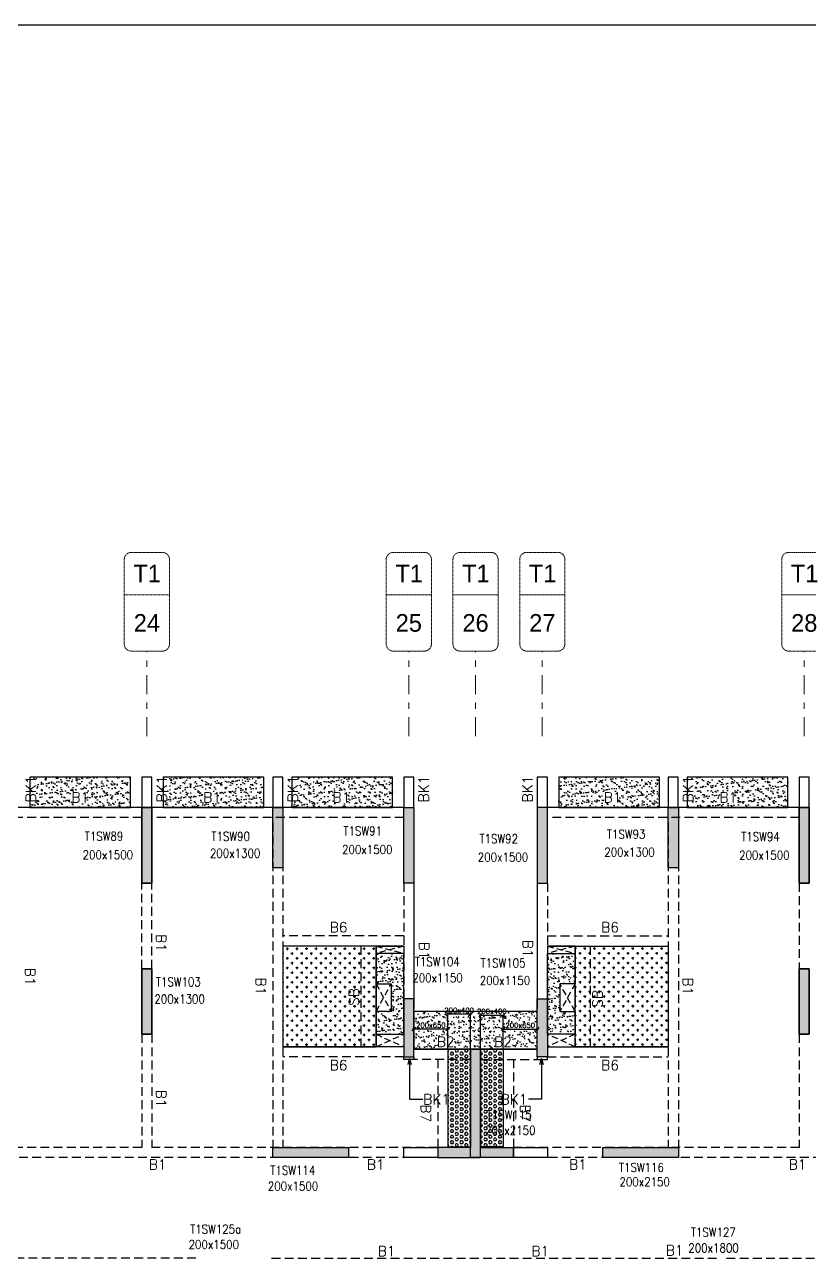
# Model space of a CAD drawing. Header units: millimetres. Extents: x 1078357 to 2594950, y -5122486 to -4636555.
# Drawn here: x 1298697 to 1314272, y -4661484 to -4636994 of the extents above; entities that cross this region are included whole.
import ezdxf
from ezdxf.enums import TextEntityAlignment as Align

# ---------------------------------------------------------------- set-up
doc = ezdxf.new("R2010")
doc.units = ezdxf.units.MM
doc.header["$PDMODE"] = 35
for name, pattern in [('CONTINOUS', [0]), ('DGN STYLE 7', [8.34, 3.75, -1.67, 1.25, -1.67]), ('HIDDEN', [0.375, 0.25, -0.125]), ('New Retail block$0$CONTINOUS', [0])]:
    doc.linetypes.add(name, pattern=pattern)
doc.layers.get('0').update_dxf_attribs({"lineweight": 0})
doc.layers.get('Defpoints').update_dxf_attribs({"lineweight": 0})
for name, color, linetype in [('B-200x325', 201, 'HIDDEN'), ('DROP SLAB', 8, 'Continuous'), ('NON STR. RCC WALL', 6, 'Continuous'), ('S-BEAM', 3, 'HIDDEN'), ('S-BEAM NO.', 6, 'Continuous'), ('S-COLUMN', 1, 'Continuous'), ('S-CUTOUT', 8, 'HIDDEN'), ('S-SLAB-PROJECTION', 54, 'New Retail block$0$CONTINOUS'), ('SLAB FOLD', 8, 'Continuous')]:
    doc.layers.add(name, color=color, linetype=linetype)
for name, color, linetype, lineweight in [('Boundary', 40, 'Continuous', 30), ('COL. NO.', 30, 'Continuous', 25), ('COL. SIZE', 7, 'Continuous', 25), ('DIM', 9, 'Continuous', 25), ('GRID LINE', 8, 'Continuous', 0), ('GRID NO', 8, 'DGN STYLE 7', 13), ('HATCH', 8, 'Continuous', 30)]:
    doc.layers.add(name, color=color, linetype=linetype, lineweight=lineweight)
doc.styles.add('Roman', font='romans')
doc.styles.add('ROMANS', font='romans.shx', dxfattribs={"width": 0.85})
doc.styles.get("Standard").update_dxf_attribs({"font": 'Adani Regular.ttf', "height": 500})
doc.dimstyles.new('HARESH', dxfattribs={"dimtxt": 150, "dimasz": 75, "dimexe": 0, "dimexo": 0, "dimgap": 25, "dimtad": 1, "dimdec": 0, "dimdsep": 46, "dimtxsty": 'Roman', "dimblk": 'OBLIQUE', "dimcen": 225, "dimdle": 25, "dimclrd": 2, "dimclre": 2, "dimclrt": 7, "dimadec": 8, "dimazin": 1, "dimtfac": 1, "dimtdec": 0, "dimtmove": 0, "dimatfit": 0, "dimfxl": 1, "dimlwd": -1, "dimlwe": -1, "dimarcsym": 0})
pattern_1 = [(37.4701541, (-1675661.65, 9335035.87), (-4.7236114, 146.8264517), [0, -115.824, 0, -129.54, 0, -123.825]), (7.4701541, (-1675661.65, 9335035.87), (134.9689868, 214.9772528), [0, -62.484, 0, -104.394, 0, -40.005]), (327.4701541, (-1675755.38, 9335035.92), (237.2979035, 0.3075449), [0, -38.1, 0, -137.16, 0, -179.07]), (317.4701541, (-1675755.38, 9335035.92), (229.1017424, 66.759465), [0, -19.05, 0, -89.916, 0, -102.87])]
pattern_2 = [(180.03079016, (-3131444.87, 14069191.235), (-95.1987999, -95.3011726), [47.625, -142.875]), (270.03079016, (-3131468.69, 14069215.03), (95.3011726, -95.1987999), [47.625, -142.875])]
pattern_3 = [(180, (1232896.74, -4470529.36), (-7e-15, -54.992613), [31.75, -63.5]), (300, (1232896.74, -4470529.36), (47.625, 27.496307), [31.75, -63.5]), (240, (1232864.99, -4470529.36), (47.625, -27.496307), [31.75, -63.5])]

# ---------------------------------------------------------------- blocks, each defined once
blk = doc.blocks.new('_Oblique')
at = {"color": 0, "linetype": 'ByBlock', "lineweight": -2}
blk.add_line((-0.5, -0.5), (0.5, 0.5), dxfattribs=at)
blk = doc.blocks.new('*D1139')
at = {"layer": 'Defpoints', "color": 0, "ltscale": 700, "transparency": 16777216}
for p in [(1307096, -4656639), (1307096, -4657334, 0), (1307546, -4657334, 0)]:
    blk.add_point(p, dxfattribs=at)
at = {"layer": 'DIM', "color": 2, "ltscale": 700, "transparency": 16777216}
for p, q in [((1307571, -4656639), (1307071, -4656639)), ((1307096, -4657334), (1307096, -4656639)), ((1307546, -4657334), (1307546, -4656639))]:
    blk.add_line(p, q, dxfattribs=at)
at = {"layer": 'DIM', "color": 2, "ltscale": 700, "transparency": 16777216, "xscale": 75, "yscale": 75, "zscale": 75, "rotation": 180}
blk.add_blockref('_Oblique', (1307096, -4656639), dxfattribs=at)
at = {"layer": 'DIM', "color": 2, "ltscale": 700, "transparency": 16777216, "xscale": 75, "yscale": 75, "zscale": 75}
blk.add_blockref('_Oblique', (1307546, -4656639), dxfattribs=at)
at = {"layer": 'DIM', "color": 7, "ltscale": 700, "transparency": 16777216, "insert": (1307321, -4656564), "char_height": 150, "attachment_point": 5, "style": 'Roman'}
blk.add_mtext('{\\H0.666667x;200x400}', dxfattribs=at)
blk = doc.blocks.new('*D1140')
at = {"layer": 'Defpoints', "color": 0, "ltscale": 700, "transparency": 16777216}
for p in [(1306422, -4656932), (1306422, -4657334, 0), (1307096, -4657334, 0)]:
    blk.add_point(p, dxfattribs=at)
at = {"layer": 'DIM', "color": 2, "ltscale": 700, "transparency": 16777216}
for p, q in [((1307121, -4656932), (1306397, -4656932)), ((1306422, -4657334), (1306422, -4656932)), ((1307096, -4657334), (1307096, -4656932))]:
    blk.add_line(p, q, dxfattribs=at)
at = {"layer": 'DIM', "color": 2, "ltscale": 700, "transparency": 16777216, "xscale": 75, "yscale": 75, "zscale": 75, "rotation": 180}
blk.add_blockref('_Oblique', (1306422, -4656932), dxfattribs=at)
at = {"layer": 'DIM', "color": 2, "ltscale": 700, "transparency": 16777216, "xscale": 75, "yscale": 75, "zscale": 75}
blk.add_blockref('_Oblique', (1307096, -4656932), dxfattribs=at)
at = {"layer": 'DIM', "color": 7, "ltscale": 700, "transparency": 16777216, "insert": (1306759, -4656857), "char_height": 150, "attachment_point": 5, "style": 'Roman'}
blk.add_mtext('{\\H0.666667x;200x650}', dxfattribs=at)
blk = doc.blocks.new('*D1141')
at = {"layer": 'Defpoints', "color": 0, "ltscale": 700, "transparency": 16777216}
for p in [(1308197, -4656657), (1307746, -4657334, 0), (1308197, -4657334, 0)]:
    blk.add_point(p, dxfattribs=at)
at = {"layer": 'DIM', "color": 2, "ltscale": 700, "transparency": 16777216}
for p, q in [((1307721, -4656657), (1308222, -4656657)), ((1307746, -4657334), (1307746, -4656657)), ((1308197, -4657334), (1308197, -4656657))]:
    blk.add_line(p, q, dxfattribs=at)
at = {"layer": 'DIM', "color": 2, "ltscale": 700, "transparency": 16777216, "xscale": 75, "yscale": 75, "zscale": 75, "rotation": 180}
blk.add_blockref('_Oblique', (1307746, -4656657), dxfattribs=at)
at = {"layer": 'DIM', "color": 2, "ltscale": 700, "transparency": 16777216, "xscale": 75, "yscale": 75, "zscale": 75}
blk.add_blockref('_Oblique', (1308197, -4656657), dxfattribs=at)
at = {"layer": 'DIM', "color": 7, "ltscale": 700, "transparency": 16777216, "insert": (1307971, -4656582), "char_height": 150, "attachment_point": 5, "style": 'Roman'}
blk.add_mtext('{\\H0.666667x;200x400}', dxfattribs=at)
blk = doc.blocks.new('*D1142')
at = {"layer": 'Defpoints', "color": 0, "ltscale": 700, "transparency": 16777216}
for p in [(1308871, -4656934), (1308197, -4657334, 0), (1308871, -4657334, 0)]:
    blk.add_point(p, dxfattribs=at)
at = {"layer": 'DIM', "color": 2, "ltscale": 700, "transparency": 16777216}
for p, q in [((1308172, -4656934), (1308896, -4656934)), ((1308197, -4657334), (1308197, -4656934)), ((1308871, -4657334), (1308871, -4656934))]:
    blk.add_line(p, q, dxfattribs=at)
at = {"layer": 'DIM', "color": 2, "ltscale": 700, "transparency": 16777216, "xscale": 75, "yscale": 75, "zscale": 75, "rotation": 180}
blk.add_blockref('_Oblique', (1308197, -4656934), dxfattribs=at)
at = {"layer": 'DIM', "color": 2, "ltscale": 700, "transparency": 16777216, "xscale": 75, "yscale": 75, "zscale": 75}
blk.add_blockref('_Oblique', (1308871, -4656934), dxfattribs=at)
at = {"layer": 'DIM', "color": 7, "ltscale": 700, "transparency": 16777216, "insert": (1308534, -4656859), "char_height": 150, "attachment_point": 5, "style": 'Roman'}
blk.add_mtext('{\\H0.666667x;200x650}', dxfattribs=at)
blk = doc.blocks.new('Tower grid nomenclature-ex')
at = {"layer": 'GRID NO'}
blk.add_lwpolyline([(-1250, -600), (1750, -600, 0.414214), (2000, -350), (2000, 750, 0.414214), (1750, 1000), (-1250, 1000, 0.414214), (-1500, 750), (-1500, -350, 0.414214)], format="xyb", close=True, dxfattribs=at)
blk.add_lwpolyline([(0, 1000), (0, -600)], dxfattribs=at)
at = {"layer": 'GRID NO', "flags": 8}
for p in [(-1235, 400), (1788, 400)]:
    blk.add_attdef('GRID', text='', height=625, dxfattribs=at).set_placement(p, align=Align.MIDDLE_CENTER)

msp = doc.modelspace()

# ---------------------------------------------------------------- hatches: boundary and pattern name
at = {"layer": 'DROP SLAB'}
h = msp.add_hatch(dxfattribs=at)
h.set_pattern_fill('CROSS', color=8, scale=15, angle=179.96921)
h.set_pattern_definition(pattern_2)
h.paths.add_polyline_path([(1305671.3, -4655284.7), (1303821.6, -4655284.7), (1303821.6, -4657284.4), (1305671.3, -4657284.4)])
h = msp.add_hatch(dxfattribs=at)
h.set_pattern_fill('CROSS', color=8, scale=15, angle=0.03079)
h.set_pattern_definition(pattern_2)
h.paths.add_polyline_path([(1309621.7, -4655284.6), (1311471.6, -4655284.6), (1311471.6, -4657284.4), (1309621.7, -4657284.4)])
at = {"layer": 'HATCH'}
h = msp.add_hatch(dxfattribs=at)
h.set_pattern_fill('AR-SAND', color=8, scale=3, angle=179.97015)
h.set_pattern_definition([(37.4701541, (-1665161.65, 9335035.87), (-4.7236114, 146.8264517), [0, -115.824, 0, -129.54, 0, -123.825]), (7.4701541, (-1665161.65, 9335035.87), (134.9689868, 214.9772528), [0, -62.484, 0, -104.394, 0, -40.005]), (327.4701541, (-1665255.38, 9335035.92), (237.2979035, 0.3075449), [0, -38.1, 0, -137.16, 0, -179.07]), (317.4701541, (-1665255.38, 9335035.92), (229.1017424, 66.759465), [0, -19.05, 0, -89.916, 0, -102.87])])
h.paths.add_polyline_path([(1300796.9, -4651934.4), (1298796.9, -4651934.4), (1298796.9, -4652534.4), (1300796.9, -4652534.4)])
h = msp.add_hatch(dxfattribs=at)
h.set_pattern_fill('AR-SAND', color=8, scale=3, angle=179.97015)
h.set_pattern_definition([(37.4701541, (-1667811.65, 9335035.87), (-4.7236114, 146.8264517), [0, -115.824, 0, -129.54, 0, -123.825]), (7.4701541, (-1667811.65, 9335035.87), (134.9689868, 214.9772528), [0, -62.484, 0, -104.394, 0, -40.005]), (327.4701541, (-1667905.38, 9335035.92), (237.2979035, 0.3075449), [0, -38.1, 0, -137.16, 0, -179.07]), (317.4701541, (-1667905.38, 9335035.92), (229.1017424, 66.759465), [0, -19.05, 0, -89.916, 0, -102.87])])
h.paths.add_polyline_path([(1303446.9, -4651934.4), (1301446.9, -4651934.4), (1301446.9, -4652534.4), (1303446.9, -4652534.4)])
h = msp.add_hatch(dxfattribs=at)
h.set_pattern_fill('AR-SAND', color=8, scale=3, angle=179.97015)
h.set_pattern_definition([(37.4701541, (-1670361.65, 9335035.87), (-4.7236114, 146.8264517), [0, -115.824, 0, -129.54, 0, -123.825]), (7.4701541, (-1670361.65, 9335035.87), (134.9689868, 214.9772528), [0, -62.484, 0, -104.394, 0, -40.005]), (327.4701541, (-1670455.38, 9335035.92), (237.2979035, 0.3075449), [0, -38.1, 0, -137.16, 0, -179.07]), (317.4701541, (-1670455.38, 9335035.92), (229.1017424, 66.759465), [0, -19.05, 0, -89.916, 0, -102.87])])
h.paths.add_polyline_path([(1305996.9, -4651934.4), (1303996.9, -4651934.4), (1303996.9, -4652534.4), (1305996.9, -4652534.4)])
h = msp.add_hatch(dxfattribs=at)
h.set_pattern_fill('AR-SAND', color=8, scale=3, angle=179.97015)
h.set_pattern_definition(pattern_1)
h.paths.add_polyline_path([(1311296.9, -4651934.4), (1309296.9, -4651934.4), (1309296.9, -4652534.4), (1311296.9, -4652534.4)])
h = msp.add_hatch(dxfattribs=at)
h.set_pattern_fill('AR-SAND', color=8, scale=3, angle=179.97015)
h.set_pattern_definition(pattern_1)
h.paths.add_polyline_path([(1313846.9, -4651934.4), (1311846.9, -4651934.4), (1311846.9, -4652534.4), (1313846.9, -4652534.4)])
h = msp.add_hatch(dxfattribs=at)
h.set_pattern_fill('AR-SAND', color=8, scale=3, angle=0.02985)
h.set_pattern_definition([(37.47015413, (-3725812.02, 18703074.26), (-4.72361136, 146.8264517), [0, -115.824, 0, -129.54, 0, -123.825]), (7.4701541, (-3725812.02, 18703074.26), (134.9689868, 214.9772528), [0, -62.484, 0, -104.394, 0, -40.005]), (327.4701541, (-3725905.74, 18703074.31), (237.2979035, 0.3075449), [0, -38.1, 0, -137.16, 0, -179.07]), (317.4701541, (-3725905.74, 18703074.3), (229.1017424, 66.759465), [0, -19.05, 0, -89.916, 0, -102.87])])
h.paths.add_polyline_path([(1306221, -4655434.4), (1305671, -4655434.4), (1305671, -4656034.4), (1305971, -4656034.4), (1305971, -4656584.4), (1305671, -4656584.3), (1305671, -4657034.4), (1306221, -4657034.4)])
h = msp.add_hatch(dxfattribs=at)
h.set_pattern_fill('AR-SAND', color=8, scale=3, angle=179.97015)
h.set_pattern_definition([(37.47015413, (-3725811.25, 18703074.19), (-4.72361136, 146.8264517), [0, -115.824, 0, -129.54, 0, -123.825]), (7.4701541, (-3725811.25, 18703074.19), (134.9689868, 214.9772528), [0, -62.484, 0, -104.394, 0, -40.005]), (327.4701541, (-3725904.97, 18703074.24), (237.2979035, 0.3075449), [0, -38.1, 0, -137.16, 0, -179.07]), (317.4701541, (-3725904.97, 18703074.24), (229.1017424, 66.759465), [0, -19.05, 0, -89.916, 0, -102.87])])
h.paths.add_polyline_path([(1309071.7, -4655434.4), (1309621.7, -4655434.4), (1309621.7, -4656034.5), (1309321.7, -4656034.5), (1309321.7, -4656584.4), (1309621.7, -4656584.4), (1309621.7, -4657034.4), (1309071.7, -4657034.4)])
h = msp.add_hatch(dxfattribs=at)
h.set_pattern_fill('AR-SAND', color=8, scale=3, angle=179.97015)
h.set_pattern_definition([(37.4701541, (-2767586.37, 14019004.97), (-4.72361136, 146.8264517), [0, -115.824, 0, -129.54, 0, -123.825]), (7.4701541, (-2767586.37, 14019004.97), (134.9689868, 214.9772528), [0, -62.484, 0, -104.394, 0, -40.005]), (327.4701541, (-2767680.1, 14019005.02), (237.2979035, 0.3075449), [0, -38.1, 0, -137.16, 0, -179.07]), (317.4701541, (-2767680.1, 14019005.02), (229.1017424, 66.759465), [0, -19.05, 0, -89.916, 0, -102.87])])
h.paths.add_polyline_path([(1308871.9, -4656584.3), (1306421.9, -4656584.3), (1306421.9, -4657334.3), (1308871.9, -4657334.3)])
at = {"layer": 'HATCH', "ltscale": 1000}
h = msp.add_hatch(dxfattribs=at)
h.set_pattern_fill('HEX', color=8, scale=10, angle=180)
h.set_pattern_definition(pattern_3)
h.paths.add_polyline_path([(1307546.7, -4659273.8), (1307096.7, -4659273.8), (1307096.7, -4657334.4), (1307546.7, -4657334.4)])
h = msp.add_hatch(dxfattribs=at)
h.set_pattern_fill('HEX', color=8, scale=10, angle=180)
h.set_pattern_definition(pattern_3)
h.paths.add_polyline_path([(1308196.7, -4659274.3), (1307746.7, -4659274.3), (1307746.7, -4657334.4), (1308196.7, -4657334.4)])
at = {"layer": 'S-COLUMN', "lineweight": 25, "extrusion": (-1.00316e-06, 2.11765e-11, 1)}
h = msp.add_hatch(color=1, dxfattribs=at)
h.dxf.hatch_style = 1
h.paths.add_polyline_path([(1301021.7, -4652534.4), (1301221.7, -4652534.4), (1301221.7, -4654034.4), (1301021.7, -4654034.4)])
at = {"layer": 'S-COLUMN', "lineweight": 25, "extrusion": (1.00316e-06, 1.91639e-11, 1)}
h = msp.add_hatch(color=1, dxfattribs=at)
h.dxf.hatch_style = 1
h.paths.add_polyline_path([(1301221.7, -4652534.4), (1301021.7, -4652534.4), (1301021.7, -4654034.4), (1301221.7, -4654034.4)])
at = {"layer": 'S-COLUMN', "lineweight": 25}
h = msp.add_hatch(color=1, dxfattribs=at)
h.dxf.hatch_style = 1
h.paths.add_polyline_path([(1303621.7, -4653734.4), (1303821.7, -4653734.4), (1303821.7, -4652534.4), (1303621.7, -4652534.4)])
at = {"layer": 'S-COLUMN', "lineweight": 25, "extrusion": (-1.00316e-06, 2.11765e-11, 1)}
h = msp.add_hatch(color=1, dxfattribs=at)
h.dxf.hatch_style = 1
h.paths.add_polyline_path([(1306221.7, -4652534.4), (1306421.7, -4652534.4), (1306421.7, -4654034.4), (1306221.7, -4654034.4)])
at = {"layer": 'S-COLUMN', "lineweight": 25, "extrusion": (1.00316e-06, 1.91639e-11, 1)}
h = msp.add_hatch(color=1, dxfattribs=at)
h.dxf.hatch_style = 1
h.paths.add_polyline_path([(1309071.7, -4652534.4), (1308871.7, -4652534.4), (1308871.7, -4654034.4), (1309071.7, -4654034.4)])
at = {"layer": 'S-COLUMN', "lineweight": 25}
h = msp.add_hatch(color=1, dxfattribs=at)
h.dxf.hatch_style = 1
h.paths.add_polyline_path([(1311471.7, -4653734.4), (1311671.7, -4653734.4), (1311671.7, -4652534.4), (1311471.7, -4652534.4)])
at = {"layer": 'S-COLUMN', "lineweight": 25, "extrusion": (-1.00316e-06, 2.11765e-11, 1)}
h = msp.add_hatch(color=1, dxfattribs=at)
h.dxf.hatch_style = 1
h.paths.add_polyline_path([(1314071.7, -4652534.4), (1314271.7, -4652534.4), (1314271.7, -4654034.4), (1314071.7, -4654034.4)])
at = {"layer": 'S-COLUMN', "lineweight": 25, "extrusion": (1.00316e-06, 1.91639e-11, 1)}
h = msp.add_hatch(color=1, dxfattribs=at)
h.dxf.hatch_style = 1
h.paths.add_polyline_path([(1314271.7, -4652534.4), (1314071.7, -4652534.4), (1314071.7, -4654034.4), (1314271.7, -4654034.4)])
at = {"layer": 'S-COLUMN', "lineweight": 25, "extrusion": (-1.00316e-06, 2.11765e-11, 1)}
h = msp.add_hatch(color=1, dxfattribs=at)
h.dxf.hatch_style = 1
h.paths.add_polyline_path([(1301021.7, -4657034.4), (1301221.7, -4657034.4), (1301221.7, -4655734.4), (1301021.7, -4655734.4)])
at = {"layer": 'S-COLUMN', "lineweight": 25, "extrusion": (1.00316e-06, 1.91639e-11, 1)}
h = msp.add_hatch(color=1, dxfattribs=at)
h.dxf.hatch_style = 1
h.paths.add_polyline_path([(1301221.7, -4657034.4), (1301021.7, -4657034.4), (1301021.7, -4655734.4), (1301221.7, -4655734.4)])
at = {"layer": 'S-COLUMN', "lineweight": 25, "extrusion": (-1.00316e-06, 2.11765e-11, 1)}
h = msp.add_hatch(color=1, dxfattribs=at)
h.dxf.hatch_style = 1
h.paths.add_polyline_path([(1314071.7, -4657034.4), (1314271.7, -4657034.4), (1314271.7, -4655734.4), (1314071.7, -4655734.4)])
at = {"layer": 'S-COLUMN', "lineweight": 25, "extrusion": (1.00316e-06, 1.91639e-11, 1)}
h = msp.add_hatch(color=1, dxfattribs=at)
h.dxf.hatch_style = 1
h.paths.add_polyline_path([(1314271.7, -4657034.4), (1314071.7, -4657034.4), (1314071.7, -4655734.4), (1314271.7, -4655734.4)])
at = {"layer": 'S-COLUMN', "lineweight": 25, "extrusion": (-1.00316e-06, 2.11765e-11, 1)}
h = msp.add_hatch(color=1, dxfattribs=at)
h.dxf.hatch_style = 1
h.paths.add_polyline_path([(1306221.7, -4657484.4), (1306421.7, -4657484.4), (1306421.7, -4656334.4), (1306221.7, -4656334.4)])
at = {"layer": 'S-COLUMN', "lineweight": 25, "extrusion": (1.00316e-06, 1.91639e-11, 1)}
h = msp.add_hatch(color=1, dxfattribs=at)
h.dxf.hatch_style = 1
h.paths.add_polyline_path([(1309071.7, -4657484.4), (1308871.7, -4657484.4), (1308871.7, -4656334.4), (1309071.7, -4656334.4)])
at = {"layer": 'S-COLUMN', "lineweight": 25}
h = msp.add_hatch(color=1, dxfattribs=at)
h.dxf.hatch_style = 1
h.paths.add_polyline_path([(1307546.7, -4659284.5), (1306896.7, -4659284.5), (1306896.7, -4659484.5), (1307746.7, -4659484.5), (1307746.7, -4657334.5), (1307546.7, -4657334.5)])
at = {"layer": 'S-COLUMN', "lineweight": 25, "extrusion": (1.00316e-06, 1.91639e-11, 1)}
h = msp.add_hatch(color=1, dxfattribs=at)
h.dxf.hatch_style = 1
h.paths.add_polyline_path([(1307746.7, -4659284.5), (1308396.7, -4659284.5), (1308396.7, -4659484.5), (1307546.7, -4659484.5), (1307546.7, -4657334.5), (1307746.7, -4657334.5)])
at = {"layer": 'S-COLUMN', "lineweight": 25}
h = msp.add_hatch(color=1, dxfattribs=at)
h.dxf.hatch_style = 1
h.paths.add_polyline_path([(1303621.7, -4659284.4), (1305121.7, -4659284.4), (1305121.7, -4659484.4), (1303621.7, -4659484.4)])
h = msp.add_hatch(color=1, dxfattribs=at)
h.dxf.hatch_style = 1
h.paths.add_polyline_path([(1310171.7, -4659284.4), (1311671.7, -4659284.4), (1311671.7, -4659484.4), (1310171.7, -4659484.4)])

# ---------------------------------------------------------------- linework, layer by layer
at = {"layer": 'Boundary', "ltscale": 700, "elevation": 0}
msp.add_lwpolyline([(1220842.9, -4636994.1), (1327544.7, -4636994.1), (1327544.7, -4684348.8), (1220842.9, -4684348.8)], close=True, dxfattribs=at)
at = {"layer": 'DROP SLAB', "color": 3, "linetype": 'CONTINOUS', "ltscale": 500, "elevation": 0}
for points in [[(1305671.3, -4655284.7), (1303821.6, -4655284.7), (1303821.6, -4657284.4), (1305671.3, -4657284.4)], [(1305671.3, -4655284.7), (1306221.3, -4655284.7), (1306221.3, -4655434.4), (1305671.3, -4655434.4)], [(1309621.7, -4655284.7), (1309071.7, -4655284.7), (1309071.7, -4655434.4), (1309621.7, -4655434.4)], [(1309621.7, -4655284.6), (1311471.6, -4655284.6), (1311471.6, -4657284.4), (1309621.7, -4657284.4)], [(1305671.6, -4656034.4), (1305971.6, -4656034.4), (1305971.6, -4656584.4), (1305671.6, -4656584.4)], [(1309621.7, -4656034.4), (1309321.7, -4656034.4), (1309321.7, -4656584.4), (1309621.7, -4656584.4)], [(1305671.8, -4657034.4), (1306221.6, -4657034.4), (1306221.6, -4657284.5), (1305671.8, -4657284.5)], [(1309621.7, -4657034.4), (1309071.9, -4657034.4), (1309071.9, -4657284.5), (1309621.7, -4657284.5)]]:
    msp.add_lwpolyline(points, close=True, dxfattribs=at)
at = {"layer": 'GRID LINE', "linetype": 'DGN STYLE 7', "ltscale": 100, "elevation": 0}
for points in [[(1301121.7, -4651118.7), (1301121.7, -4649429.8)], [(1306321.7, -4651118.7), (1306321.7, -4649429.8)], [(1307646.7, -4651118.7), (1307646.7, -4649429.8)], [(1308971.7, -4651118.7), (1308971.7, -4649429.8)], [(1314171.7, -4651118.7), (1314171.7, -4649429.8)]]:
    msp.add_lwpolyline(points, dxfattribs=at)
at = {"layer": 'NON STR. RCC WALL', "elevation": 0}
for points in [[(1306896.7, -4659284.5), (1306896.7, -4659484.5), (1306221.7, -4659484.5), (1306221.7, -4659284.5)], [(1309071.7, -4659284.4), (1309071.7, -4659484.4), (1308396.7, -4659484.5), (1308396.7, -4659284.5)]]:
    msp.add_lwpolyline(points, close=True, dxfattribs=at)
at = {"layer": 'S-BEAM', "linetype": 'CONTINOUS', "ltscale": 700}
for p, q in [((1301221.6, -4651934.3, 0), (1301021.6, -4651934.3, 0)), ((1301021.6, -4651934.3, 0), (1301021.6, -4652534.3, 0)), ((1301221.6, -4652534.3, 0), (1301221.6, -4651934.3, 0)), ((1303821.6, -4651934.4, 0), (1303621.6, -4651934.4, 0)), ((1303621.6, -4651934.4, 0), (1303621.6, -4652534.4, 0)), ((1303821.6, -4652534.4, 0), (1303821.6, -4651934.4, 0)), ((1306421.6, -4651934.4, 0), (1306221.6, -4651934.4, 0)), ((1306221.6, -4651934.4, 0), (1306221.6, -4652534.4, 0)), ((1306421.6, -4652534.4, 0), (1306421.6, -4651934.4, 0)), ((1309071.6, -4651934.3, 0), (1308871.6, -4651934.3, 0)), ((1308871.6, -4651934.3, 0), (1308871.6, -4652534.3, 0)), ((1309071.6, -4652534.3, 0), (1309071.6, -4651934.3, 0)), ((1311671.6, -4651934.4, 0), (1311471.6, -4651934.4, 0)), ((1311471.6, -4651934.4, 0), (1311471.6, -4652534.4, 0)), ((1311671.6, -4652534.4, 0), (1311671.6, -4651934.4, 0)), ((1314271.6, -4651934.4, 0), (1314071.6, -4651934.4, 0)), ((1314071.6, -4651934.4, 0), (1314071.6, -4652534.4, 0)), ((1314271.6, -4652534.4, 0), (1314271.6, -4651934.4, 0)), ((1301021.9, -4652534.4, 0), (1296021.9, -4652534.4, 0)), ((1306221.9, -4652534.4, 0), (1301221.9, -4652534.4, 0)), ((1314071.9, -4652534.4, 0), (1309071.9, -4652534.4, 0)), ((1306421.9, -4654034.3, 0), (1306421.9, -4656534.4, 0)), ((1308871.9, -4654034.3, 0), (1308871.9, -4656534.4, 0)), ((1308871.9, -4657334.3, 0), (1306421.9, -4657334.3, 0))]:
    msp.add_line(p, q, dxfattribs=at)
at = {"layer": 'S-BEAM', "linetype": 'HIDDEN', "ltscale": 700}
for p, q in [((1301021.9, -4652734.4, 0), (1296021.9, -4652734.4, 0)), ((1306221.9, -4652734.4, 0), (1301221.9, -4652734.4, 0)), ((1303621.9, -4652834.4, 0), (1303621.9, -4659284.3, 0)), ((1303821.9, -4652834.4, 0), (1303821.9, -4659284.3, 0)), ((1314071.9, -4652734.4, 0), (1309071.9, -4652734.4, 0)), ((1311471.9, -4652834.4, 0), (1311471.9, -4659284.3, 0)), ((1311671.9, -4652834.4, 0), (1311671.9, -4659284.3, 0)), ((1301021.9, -4655734.3, 0), (1301021.9, -4654034.3, 0)), ((1301221.9, -4655734.3, 0), (1301221.9, -4654034.3, 0)), ((1306221.9, -4654034.3, 0), (1306221.9, -4656534.4, 0)), ((1309071.9, -4654034.3, 0), (1309071.9, -4656534.4, 0)), ((1314071.9, -4654034.3, 0), (1314071.9, -4655734.3, 0)), ((1305371.3, -4655284.7, 0), (1305371.3, -4657284.5, 0)), ((1309621.6, -4655284.9, 0), (1309621.6, -4657284.7, 0)), ((1309921.6, -4655284.9, 0), (1309921.6, -4657284.7, 0)), ((1301021.9, -4657034.4, 0), (1301021.9, -4659284.4, 0)), ((1301221.9, -4657034.4, 0), (1301221.9, -4659284.4, 0)), ((1314071.9, -4657034.4, 0), (1314071.9, -4659284.4, 0)), ((1307546.9, -4657534.3, 0), (1306421.9, -4657534.3, 0)), ((1307746.9, -4657534.3, 0), (1308871.9, -4657534.3, 0)), ((1301021.9, -4659284.3, 0), (1294696.7, -4659284.3, 0)), ((1306896.7, -4659484.3, 0), (1294696.7, -4659484.3, 0)), ((1306896.7, -4659284.3, 0), (1301221.9, -4659284.3, 0)), ((1314071.9, -4659284.3, 0), (1308396.7, -4659284.3, 0)), ((1316621.9, -4659484.3, 0), (1308396.7, -4659484.3, 0)), ((1302096.9, -4661484.3, 0), (1297596.9, -4661484.3, 0)), ((1303596.9, -4661484.4, 0), (1312426.9, -4661484.4, 0)), ((1312626.9, -4661484.4, 0), (1316621.9, -4661484.4, 0))]:
    msp.add_line(p, q, dxfattribs=at)
at = {"layer": 'S-BEAM', "ltscale": 700}
for p, q in [((1306221.6, -4655084.7, 0), (1303821.6, -4655084.6, 0)), ((1309071.6, -4655084.6, 0), (1311471.5, -4655084.6, 0)), ((1306221.4, -4657484.5, 0), (1303821.6, -4657484.4, 0)), ((1306896.4, -4657534.4, 0), (1306896.4, -4659284.4, 0)), ((1308396.7, -4657534.4, 0), (1308396.7, -4659284.4, 0)), ((1309071.7, -4657484.4, 0), (1311471.5, -4657484.4, 0))]:
    msp.add_line(p, q, dxfattribs=at)
at = {"layer": 'S-BEAM', "linetype": 'Continuous', "ltscale": 700}
for p, q in [((1306221.6, -4655284.7, 0), (1303821.6, -4655284.6, 0)), ((1309071.6, -4655284.6, 0), (1311471.5, -4655284.6, 0)), ((1306221.4, -4657284.5, 0), (1303821.6, -4657284.4, 0)), ((1309071.7, -4657284.4, 0), (1311471.5, -4657284.4, 0)), ((1307096.4, -4657534.4, 0), (1307096.4, -4659273.7, 0)), ((1308196.7, -4657534.4, 0), (1308196.7, -4659273.7, 0))]:
    msp.add_line(p, q, dxfattribs=at)
at = {"layer": 'S-BEAM', "linetype": 'ByBlock', "ltscale": 700}
msp.add_line((1305671.3, -4655284.7, 0), (1305671.3, -4657284.5, 0), dxfattribs=at)
at = {"layer": 'S-BEAM', "linetype": 'Continuous', "ltscale": 700, "elevation": 0}
for points in [[(1306221.9, -4657484.4), (1306422, -4657484.4), (1306422, -4657534.6), (1306221.9, -4657534.6)], [(1309071.9, -4657484.4), (1308871.9, -4657484.4), (1308871.9, -4657534.6), (1309071.9, -4657534.6)]]:
    msp.add_lwpolyline(points, close=True, dxfattribs=at)
at = {"layer": 'S-COLUMN', "color": 1, "lineweight": 25, "extrusion": (-1.00316e-06, 2.11765e-11, 1), "elevation": -1.3}
for points in [[(1301021.7, -4652534.4), (1301221.7, -4652534.4), (1301221.7, -4654034.4), (1301021.7, -4654034.4)], [(1306221.7, -4652534.4), (1306421.7, -4652534.4), (1306421.7, -4654034.4), (1306221.7, -4654034.4)], [(1314071.7, -4652534.4), (1314271.7, -4652534.4), (1314271.7, -4654034.4), (1314071.7, -4654034.4)], [(1301021.7, -4657034.4), (1301221.7, -4657034.4), (1301221.7, -4655734.4), (1301021.7, -4655734.4)], [(1314071.7, -4657034.4), (1314271.7, -4657034.4), (1314271.7, -4655734.4), (1314071.7, -4655734.4)], [(1306221.7, -4657484.4), (1306421.7, -4657484.4), (1306421.7, -4656334.4), (1306221.7, -4656334.4)]]:
    msp.add_lwpolyline(points, close=True, dxfattribs=at)
at = {"layer": 'S-COLUMN', "color": 1, "lineweight": 25, "extrusion": (1.00316e-06, 1.91639e-11, 1)}
for points, elevation in [([(1301221.7, -4652534.4), (1301021.7, -4652534.4), (1301021.7, -4654034.4), (1301221.7, -4654034.4)], 1.3), ([(1309071.7, -4652534.4), (1308871.7, -4652534.4), (1308871.7, -4654034.4), (1309071.7, -4654034.4)], 1.3), ([(1314271.7, -4652534.4), (1314071.7, -4652534.4), (1314071.7, -4654034.4), (1314271.7, -4654034.4)], 1.3), ([(1301221.7, -4657034.4), (1301021.7, -4657034.4), (1301021.7, -4655734.4), (1301221.7, -4655734.4)], 1.3), ([(1314271.7, -4657034.4), (1314071.7, -4657034.4), (1314071.7, -4655734.4), (1314271.7, -4655734.4)], 1), ([(1309071.7, -4657484.4), (1308871.7, -4657484.4), (1308871.7, -4656334.4), (1309071.7, -4656334.4)], 1.3)]:
    msp.add_lwpolyline(points, close=True, dxfattribs=dict(at, elevation=elevation))
at = {"layer": 'S-COLUMN', "color": 1, "lineweight": 25, "elevation": 0}
for points in [[(1303621.7, -4652534.4), (1303821.7, -4652534.4), (1303821.7, -4653734.4), (1303621.7, -4653734.4)], [(1311471.7, -4652534.4), (1311671.7, -4652534.4), (1311671.7, -4653734.4), (1311471.7, -4653734.4)], [(1303621.7, -4659284.4), (1305121.7, -4659284.4), (1305121.7, -4659484.4), (1303621.7, -4659484.4)], [(1310171.7, -4659284.4), (1311671.7, -4659284.4), (1311671.7, -4659484.4), (1310171.7, -4659484.4)]]:
    msp.add_lwpolyline(points, close=True, dxfattribs=at)
msp.add_lwpolyline([(1307546.7, -4659284.5), (1306896.7, -4659284.5), (1306896.7, -4659484.5), (1307746.7, -4659484.5), (1307746.7, -4657334.5), (1307546.7, -4657334.5), (1307546.7, -4659284.5)], dxfattribs=at)
at = {"layer": 'S-COLUMN', "color": 1, "lineweight": 25, "extrusion": (1.00316e-06, 1.91639e-11, 1), "elevation": 1.3}
msp.add_lwpolyline([(1307746.7, -4659284.5), (1308396.7, -4659284.5), (1308396.7, -4659484.5), (1307546.7, -4659484.5), (1307546.7, -4657334.5), (1307746.7, -4657334.5), (1307746.7, -4659284.5)], dxfattribs=at)
at = {"layer": 'S-CUTOUT', "ltscale": 500}
for p, q in [((1306221.3, -4655284.4, 0), (1305671.3, -4655434.4, 0)), ((1305672.1, -4655284.7, 0), (1306221.3, -4655434.4, 0)), ((1309071.7, -4655284.4, 0), (1309621.7, -4655434.4, 0)), ((1309620.9, -4655284.7, 0), (1309071.7, -4655434.4, 0)), ((1305671.6, -4656034.4, 0), (1305971.6, -4656584.4, 0)), ((1305671.6, -4656584.4, 0), (1305971.6, -4656034.4, 0)), ((1309621.8, -4656034.4, 0), (1309321.7, -4656584.4, 0)), ((1309621.8, -4656584.4, 0), (1309321.7, -4656034.4, 0)), ((1305671.8, -4657034.4, 0), (1306221.6, -4657284.5, 0)), ((1305671.8, -4657284.5, 0), (1306221.8, -4657034.4, 0)), ((1309621.7, -4657284.5, 0), (1309071.7, -4657034.4, 0)), ((1309621.7, -4657034.4, 0), (1309071.9, -4657284.5, 0))]:
    msp.add_line(p, q, dxfattribs=at)
at = {"layer": 'S-SLAB-PROJECTION', "elevation": 0}
for points in [[(1300796.9, -4651934.4), (1298796.9, -4651934.4), (1298796.9, -4652534.4), (1300796.9, -4652534.4)], [(1303446.9, -4651934.4), (1301446.9, -4651934.4), (1301446.9, -4652534.4), (1303446.9, -4652534.4)], [(1305996.9, -4651934.4), (1303996.9, -4651934.4), (1303996.9, -4652534.4), (1305996.9, -4652534.4)], [(1311296.9, -4651934.4), (1309296.9, -4651934.4), (1309296.9, -4652534.4), (1311296.9, -4652534.4)], [(1313846.9, -4651934.4), (1311846.9, -4651934.4), (1311846.9, -4652534.4), (1313846.9, -4652534.4)], [(1308871.9, -4656584.3), (1306421.9, -4656584.3), (1306421.9, -4657334.3), (1308871.9, -4657334.3)]]:
    msp.add_lwpolyline(points, close=True, dxfattribs=at)
at = {"layer": 'SLAB FOLD', "color": 8, "ltscale": 1000, "elevation": 0}
for points in [[(1306221, -4655434.4), (1305671, -4655434.4), (1305671, -4656034.4), (1305971, -4656034.4), (1305971, -4656584.4), (1305671, -4656584.3), (1305671, -4657034.4), (1306221, -4657034.4), (1306221, -4655434.4)], [(1309071.7, -4655434.4), (1309621.7, -4655434.4), (1309621.7, -4656034.5), (1309321.7, -4656034.5), (1309321.7, -4656584.4), (1309621.7, -4656584.4), (1309621.7, -4657034.4), (1309071.7, -4657034.4), (1309071.7, -4655434.4)]]:
    msp.add_lwpolyline(points, dxfattribs=at)
for points in [[(1307096.6, -4659273.8), (1307546.6, -4659273.8), (1307546.6, -4657334.4), (1307096.6, -4657334.4)], [(1308196.9, -4659273.8), (1307746.7, -4659273.8), (1307746.7, -4657334.4), (1308196.9, -4657334.4)]]:
    msp.add_lwpolyline(points, close=True, dxfattribs=at)

# ---------------------------------------------------------------- block references
at = {"layer": 'GRID NO'}
ref = msp.add_blockref('Tower grid nomenclature-ex', (1301009.7, -4648309.8, 0), dxfattribs=dict(at, xscale=0.56, yscale=0.56, zscale=0.56, rotation=270))
ref.add_attrib('GRID', '24', dxfattribs={"height": 350}).set_placement((1301121.7, -4648869.8, 0), align=Align.MIDDLE_CENTER)
ref.add_attrib('GRID', 'T1', dxfattribs={"height": 350}).set_placement((1301127.5, -4647889.8, 0), align=Align.MIDDLE_CENTER)
ref = msp.add_blockref('Tower grid nomenclature-ex', (1306209.7, -4648309.8, 0), dxfattribs=dict(at, xscale=0.56, yscale=0.56, zscale=0.56, rotation=270))
ref.add_attrib('GRID', '25', dxfattribs={"height": 350}).set_placement((1306321.7, -4648869.8, 0), align=Align.MIDDLE_CENTER)
ref.add_attrib('GRID', 'T1', dxfattribs={"height": 350}).set_placement((1306327.5, -4647889.8, 0), align=Align.MIDDLE_CENTER)
ref = msp.add_blockref('Tower grid nomenclature-ex', (1307534.7, -4648309.8, 0), dxfattribs=dict(at, xscale=0.56, yscale=0.56, zscale=0.56, rotation=270))
ref.add_attrib('GRID', '26', dxfattribs={"height": 350}).set_placement((1307646.7, -4648869.8, 0), align=Align.MIDDLE_CENTER)
ref.add_attrib('GRID', 'T1', dxfattribs={"height": 350}).set_placement((1307652.5, -4647889.8, 0), align=Align.MIDDLE_CENTER)
ref = msp.add_blockref('Tower grid nomenclature-ex', (1308859.7, -4648309.8, 0), dxfattribs=dict(at, xscale=0.56, yscale=0.56, zscale=0.56, rotation=270))
ref.add_attrib('GRID', '27', dxfattribs={"height": 350}).set_placement((1308971.7, -4648869.8, 0), align=Align.MIDDLE_CENTER)
ref.add_attrib('GRID', 'T1', dxfattribs={"height": 350}).set_placement((1308977.5, -4647889.8, 0), align=Align.MIDDLE_CENTER)
ref = msp.add_blockref('Tower grid nomenclature-ex', (1314059.7, -4648309.8, 0), dxfattribs=dict(at, xscale=0.56, yscale=0.56, zscale=0.56, rotation=270))
ref.add_attrib('GRID', '28', dxfattribs={"height": 350}).set_placement((1314171.7, -4648869.8, 0), align=Align.MIDDLE_CENTER)
ref.add_attrib('GRID', 'T1', dxfattribs={"height": 350}).set_placement((1314177.5, -4647889.8, 0), align=Align.MIDDLE_CENTER)

# ---------------------------------------------------------------- texts
at = {"layer": 'B-200x325', "linetype": 'Continuous', "ltscale": 700, "style": 'ROMANS'}
for rotation, p in [(0.00055, (1304752.1, -4655012.5, -2.7)), (359.99866, (1310141.1, -4655012.5, -2.7)), (0.00055, (1304752, -4657749.7, -2.7)), (359.99866, (1310141.1, -4657749.6, -2.7))]:
    msp.add_text('B6', height=200, rotation=rotation, dxfattribs=at).set_placement(p)
at = {"layer": 'COL. NO.', "linetype": 'Continuous', "style": 'ROMANS', "width": 0.85}
for s, p in [('T1SW91', (1305023.7, -4653088, -320.4)), ('T1SW89', (1299888.8, -4653193, -320.4)), ('T1SW90', (1302403.6, -4653195.3, -270.4)), ('T1SW92', (1307724.4, -4653242.1, -320.4)), ('T1SW93', (1310252.7, -4653152.2, -320.4)), ('T1SW94', (1312919.4, -4653200.7, -320.4)), ('T1SW104', (1306440.6, -4655683.5, -320.4)), ('T1SW105', (1307746.2, -4655709.5, -320.4)), ('T1SW103', (1301300.3, -4656084.9, -320.4)), ('T1SW115', (1307868.3, -4658723, -320.4)), ('T1SW114', (1303572.3, -4659825.2, -320.4)), ('T1SW116', (1310493.3, -4659767.6, -320.4)), ('T1SW125a', (1301980.7, -4660993.2, -320.4)), ('T1SW127', (1311919.4, -4661053.5, -320.4))]:
    msp.add_text(s, height=175, dxfattribs=at).set_placement(p)
at = {"layer": 'COL. SIZE', "linetype": 'Continuous', "style": 'ROMANS', "width": 0.85}
for s, p in [('200x1500', (1299847.4, -4653561.8, -320.4)), ('200x1300', (1302374, -4653530.7, -270.4)), ('200x1500', (1304996.9, -4653455.5, -320.4)), ('200x1300', (1310202.3, -4653508.4, -320.4)), ('200x1500', (1312879.3, -4653568.1, -320.4)), ('200x1500', (1307690.6, -4653606.6, -320.4)), ('200x1150', (1306391.4, -4656004.3, -320.4)), ('200x1150', (1307730.4, -4656056.9, -320.4)), ('200x1300', (1301271.9, -4656424.4, -320.4)), ('200x2150', (1307835.8, -4659030.4, -320.4)), ('200x1500', (1303523.2, -4660138.7, -320.4)), ('200x2150', (1310503.2, -4660053.2, -320.4)), ('200x1500', (1301950.5, -4661296.6, -320.4)), ('200x1800', (1311870.3, -4661366.9, -320.4))]:
    msp.add_text(s, height=175, dxfattribs=at).set_placement(p)
at = {"layer": 'S-BEAM NO.', "linetype": 'CONTINOUS', "ltscale": 700, "style": 'ROMANS'}
for p in [(1298917.2, -4652434, 50), (1301517.2, -4652434, 50), (1304117.2, -4652434, 50), (1306717.2, -4652434, 50)]:
    msp.add_text('BK1', height=200, rotation=90, dxfattribs=at).set_placement(p)
at = {"layer": 'S-BEAM NO.', "linetype": 'HIDDEN', "ltscale": 500, "style": 'ROMANS'}
for s, rotation, p in [('BK1', 90, (1308779.7, -4652434, 50)), ('BK1', 90, (1311967.2, -4652434, 50)), ('B1', 359.99906, (1299624.6, -4652434, -2.7)), ('B1', 359.99906, (1302241.7, -4652434, -2.7)), ('B1', 359.99906, (1304807.6, -4652434, -2.7)), ('B1', 359.99906, (1310190.3, -4652434, -2.7)), ('B1', 359.99906, (1312487.6, -4652434, -2.7)), ('B1', 269.99906, (1301305.8, -4655048.4, -2.7)), ('B1', 269.99906, (1306528.3, -4655200.3, -2.7)), ('B1', 269.99906, (1308585.8, -4655161.5, -2.7)), ('B1', 269.99906, (1298705.8, -4655718.6, -2.7)), ('B1', 269.99906, (1303283.3, -4655909.3, -2.7)), ('B1', 269.99906, (1311762.3, -4655909.3, -2.7)), ('B1', 269.99906, (1301305.1, -4658136.3, -2.7)), ('B1', 359.99906, (1301161.3, -4659721.5, -2.7)), ('B1', 359.99906, (1305490.2, -4659721.5, -2.7)), ('B1', 359.99906, (1309502.4, -4659721.5, -2.7)), ('B1', 359.99906, (1313862, -4659721.5, -2.7)), ('B1', 359.99906, (1305705.1, -4661440.5, -2.7)), ('B1', 359.99906, (1308757, -4661440.5, -2.7)), ('B1', 359.99906, (1311422.4, -4661426.4, -2.7))]:
    msp.add_text(s, height=200, rotation=rotation, dxfattribs=at).set_placement(p)
at = {"layer": 'S-BEAM NO.', "linetype": 'Continuous', "ltscale": 700, "style": 'ROMANS'}
for s, rotation, p in [('SB', 90.00094, (1305332.9, -4656472.9, -2.7)), ('SB', 90.00094, (1310166.3, -4656509, -2.7)), ('BK1', 359.99906, (1306608, -4658428.3, -2.7)), ('BK1', 0.00094, (1308143, -4658428.3, -2.7)), ('B7', 269.99866, (1306561.1, -4658426.4, -5.4)), ('B7', 269.99866, (1308531.5, -4658430.8, -2.7))]:
    msp.add_text(s, height=200, rotation=rotation, dxfattribs=at).set_placement(p)
at = {"layer": 'S-BEAM NO.', "linetype": 'Continuous', "ltscale": 500, "style": 'ROMANS'}
for p in [(1306879.7, -4657287.2, -2.7), (1308016.4, -4657287.2, -2.7)]:
    msp.add_text('B2', height=200, dxfattribs=at).set_placement(p)

# ---------------------------------------------------------------- dimensions: what is measured, and where the dimension line sits
at = {"layer": 'DIM', "ltscale": 700}
for base, p1, p2, picture, middle in [((1307096.3, -4656638.8, 0), (1307546.4, -4657333.8, 0), (1307096.3, -4657333.8, 0), '*D1139', (1307321.3, -4656638.8, 0)), ((1308196.5, -4656657.1, 0), (1307746.4, -4657333.8, 0), (1308196.5, -4657333.8, 0), '*D1141', (1307971.5, -4656657.1, 0))]:
    dim = msp.add_linear_dim(base=base, p1=p1, p2=p2, text='{\\H0.666667x;200x400}', dimstyle='HARESH', override={"dimtxsty": 'Roman'}, dxfattribs=at)
    dim.commit()
    dim.dimension.update_dxf_attribs({"geometry": picture, "text_midpoint": middle, "dimtype": 160})
for base, p1, p2, picture, middle in [((1306421.6, -4656931.8, 0), (1307096.3, -4657333.8, 0), (1306421.6, -4657333.8, 0), '*D1140', (1306758.9, -4656856.8, 0)), ((1308871.4, -4656933.8, 0), (1308196.5, -4657333.8, 0), (1308871.4, -4657333.8, 0), '*D1142', (1308534, -4656858.8, 0))]:
    dim = msp.add_linear_dim(base=base, p1=p1, p2=p2, text='{\\H0.666667x;200x650}', dimstyle='HARESH', override={"dimtxsty": 'Roman', "dimtmove": 1}, dxfattribs=at)
    dim.commit()
    dim.dimension.update_dxf_attribs({"geometry": picture, "text_midpoint": middle})

# ---------------------------------------------------------------- leaders
at = {"layer": 'S-BEAM NO.', "linetype": 'Continuous', "ltscale": 700}
for points in [[(1306338.4, -4657514.7, 0), (1306338.4, -4658326.1, 0), (1306597.3, -4658326.1, 0)], [(1308955.4, -4657514.7, 0), (1308955.4, -4658326.1, 0), (1308696.6, -4658326.1, 0)]]:
    msp.add_leader(points, dimstyle='HARESH', override={"dimasz": 125, "dimgap": 25, "dimtad": 0, "dimldrblk": 'Open30'}, dxfattribs=at)

doc.saveas('drawing.dxf')
